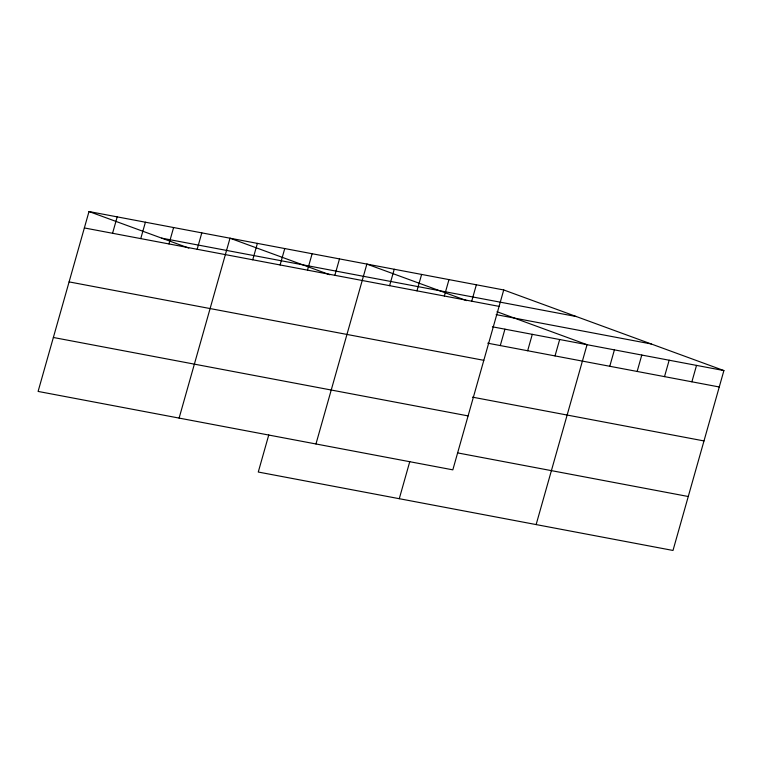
<?xml version="1.0" encoding="UTF-8"?>
<svg xmlns="http://www.w3.org/2000/svg" width="762" height="762" viewBox="0 0 762 762"><rect width="100%" height="100%" fill="white"/><g stroke="black" fill="none" stroke-linecap="round" stroke-linejoin="round"><path stroke-width="1.14" d="M503.73 289.96L89.002 211.541L38.1 391.43L452.828 469.849L503.73 289.96L723.9 370.57L672.998 550.459L258.27 472.04L268.767 434.95M112.566 233.277L117.205 216.875M140.76 238.611L145.409 222.209M168.964 243.945L173.603 227.533M197.167 249.279L201.806 232.867M179.108 418.09L230.01 238.201L329.794 274.739M252.736 259.785L257.385 243.383M280.111 264.966L284.75 248.555M307.486 270.139L312.125 253.727M334.851 275.311L339.5 258.909M315.963 443.97L366.865 264.081L466.649 300.619M389.601 285.664L394.24 269.262M416.966 290.846L421.615 274.434M444.341 296.018L448.98 279.606M399.278 498.7L409.775 461.61M471.716 301.19L476.355 284.788M500.282 345.577L504.93 329.165M527.656 350.749L532.295 334.337M555.022 355.921L559.67 339.519M536.134 524.58L587.045 344.691L497.024 311.734M609.771 366.274L614.41 349.872M637.146 371.456L641.785 355.044M664.512 376.628L669.16 360.216M691.886 381.8L696.525 365.398M161.658 238.144L576.386 316.563M84.363 227.943L499.081 306.372M496.138 314.639L651.243 343.967M492.376 326.793L723.9 370.57M487.737 343.195L719.261 386.982M69.094 281.892L483.822 360.321M472.469 397.145L703.993 440.931M53.369 337.48L468.087 415.9M457.886 452.952L688.267 496.51M89.002 211.541L188.785 248.069"/></g></svg>
